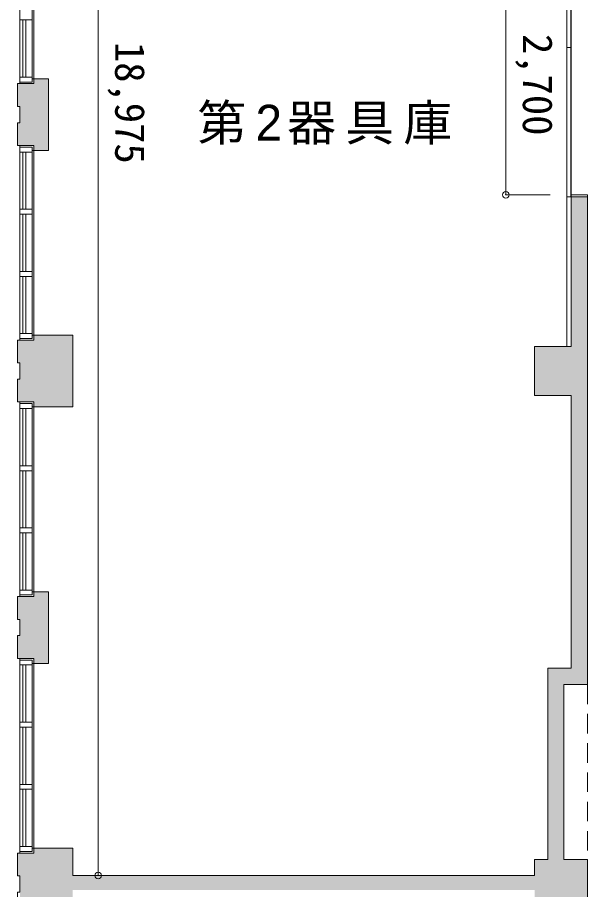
# Model space of a CAD drawing. Units: millimetres, scale not verified. Extents: x -61855 to 52913, y -114842 to -21833.
# Drawn here: x -54947 to -47942, y -60108 to -49397 of the extents above; entities that cross this region are included whole.
import ezdxf
from ezdxf.enums import TextEntityAlignment as Align

# ---------------------------------------------------------------- set-up
doc = ezdxf.new("R2010")
doc.units = ezdxf.units.MM
doc.header["$LTSCALE"] = 200
doc.header["$PDMODE"] = 32
doc.header["$PDSIZE"] = 80
doc.linetypes.add('DASHED1', pattern=[1.8, 1.2, -0.6])
for name, color, linetype, lineweight in [('0-1_躯体', 7, 'Continuous', 9), ('0-2_建具', 7, 'Continuous', 9), ('0-6_寸法', 4, 'Continuous', 5)]:
    doc.layers.add(name, color=color, linetype=linetype, lineweight=lineweight)
doc.layers.add('0-4_室名', color=7, linetype='Continuous')
doc.styles.add('・', font='')
doc.styles.add('ＭＳ ゴシック', font='')
doc.styles.get('・').set_extended_font_data('・')
doc.styles.get('ＭＳ ゴシック').set_extended_font_data('MS Gothic')

msp = doc.modelspace()

# ---------------------------------------------------------------- linework, layer by layer
at = {"layer": '0-1_躯体'}
for p, q in [((-48141.8, -53440), (-48141.8, -47740)), ((-54746.8, -47820), (-54746.8, -50210)), ((-54566.8, -50150), (-54746.8, -50150)), ((-54566.8, -51030), (-54566.8, -50150)), ((-54946.8, -50490), (-54916.8, -50490)), ((-54946.8, -50970), (-54746.8, -50970)), ((-54746.8, -53360), (-54746.8, -50970)), ((-54566.8, -51030), (-54746.8, -51030)), ((-48141.8, -51600), (-47941.8, -51600)), ((-47941.8, -56430), (-47941.8, -51600)), ((-54266.8, -53300), (-54746.8, -53300)), ((-54266.8, -53300), (-54266.8, -53640)), ((-54746.8, -53360), (-54946.8, -53360)), ((-54946.8, -53640), (-54946.8, -53360)), ((-48591.8, -53440), (-48591.8, -53640)), ((-48591.8, -53440), (-48141.8, -53440)), ((-54266.8, -54180), (-54266.8, -53469.8)), ((-48591.8, -54040), (-48591.8, -53544.3)), ((-54946.8, -53640), (-54916.8, -53640)), ((-54916.8, -53840), (-54916.8, -53640)), ((-54946.8, -53840), (-54916.8, -53840)), ((-54946.8, -53840), (-54946.8, -54120)), ((-48591.8, -54040), (-48141.8, -54040)), ((-48141.8, -57390), (-48141.8, -54040)), ((-54946.8, -54120), (-54746.8, -54120)), ((-54746.8, -56510), (-54746.8, -54120)), ((-54266.8, -54180), (-54746.8, -54180)), ((-54746.8, -56510), (-54946.8, -56510)), ((-54946.8, -56790), (-54946.8, -56510)), ((-54566.8, -56450), (-54746.8, -56450)), ((-54566.8, -57330), (-54566.8, -56450)), ((-54946.8, -56790), (-54916.8, -56790)), ((-54746.8, -59660), (-54746.8, -57270)), ((-54566.8, -57330), (-54746.8, -57330)), ((-48431.8, -57390), (-48141.8, -57390)), ((-48431.8, -59740), (-48431.8, -57390)), ((-48231.8, -59740), (-48231.8, -57590)), ((-54746.8, -59660), (-54946.8, -59660)), ((-54946.8, -59940), (-54946.8, -59660)), ((-54266.8, -59600), (-54746.8, -59600)), ((-54266.8, -59600), (-54266.8, -59935)), ((-48591.8, -59740), (-48431.8, -59740)), ((-54946.8, -59940), (-54916.8, -59940)), ((-54136.8, -59935), (-54266.8, -59935))]:
    msp.add_line(p, q, dxfattribs=at)
for points in [[(-54946.8, -50490), (-54946.8, -50210), (-54746.8, -50210)], [(-54946.8, -50970), (-54946.8, -50690), (-54916.8, -50690), (-54916.8, -50490)], [(-54746.8, -57270), (-54946.8, -57270), (-54946.8, -56990), (-54916.8, -56990), (-54916.8, -56790)], [(-54186.8, -59935), (-48591.8, -59935), (-48591.8, -59740)], [(-54946.8, -60420), (-54946.8, -60140), (-54916.8, -60140), (-54916.8, -59940)]]:
    msp.add_lwpolyline(points, dxfattribs=at)
at = {"layer": '0-1_躯体', "color": 9}
for points in [[(-54946.8, -50490), (-54746.8, -50490), (-54946.8, -50209.9), (-54746.8, -50209.9)], [(-54566.8, -51030), (-54566.8, -50149.9), (-54746.8, -51030), (-54746.8, -50149.9)], [(-54916.8, -50490), (-54916.8, -50690), (-54746.8, -50490), (-54746.8, -50690)], [(-54946.8, -50690), (-54946.8, -50970), (-54746.8, -50690), (-54746.8, -50970)], [(-47941.8, -51600), (-48141.8, -51600), (-47941.8, -51610), (-48141.8, -51610)], [(-47941.8, -62185), (-47941.8, -51610), (-48141.8, -62185), (-48141.8, -51610)], [(-54266.8, -54180), (-54266.8, -53300), (-54746.8, -54180), (-54746.8, -53300)], [(-54946.8, -53640), (-54746.8, -53640), (-54946.8, -53360), (-54746.8, -53360)], [(-48141.8, -54040), (-48141.8, -53440), (-48591.8, -54040), (-48591.8, -53440)], [(-54916.8, -53640), (-54916.8, -53840), (-54746.8, -53640), (-54746.8, -53840)], [(-54946.8, -53840), (-54946.8, -54120.1), (-54746.8, -53840), (-54746.8, -54120.1)], [(-54946.8, -56790), (-54746.8, -56790), (-54946.8, -56509.9), (-54746.8, -56509.9)], [(-54566.8, -57330), (-54566.8, -56450), (-54746.8, -57330), (-54746.8, -56450)], [(-54916.8, -56790), (-54916.8, -56990), (-54746.8, -56790), (-54746.8, -56990)], [(-54946.8, -56990), (-54946.8, -57270), (-54746.8, -56990), (-54746.8, -57270)], [(-48431.8, -57390), (-48431.8, -59740), (-48231.8, -57390), (-48231.8, -59740)], [(-54946.8, -59660), (-54946.8, -59940), (-54916.8, -59660), (-54916.8, -59940)], [(-54746.8, -60420.1), (-54746.8, -59660), (-54916.8, -60420.1), (-54916.8, -59660)], [(-54746.8, -59660), (-54266.8, -59660), (-54746.8, -59600), (-54266.8, -59600)], [(-54746.8, -59660), (-54746.8, -60420.1), (-54266.8, -59660), (-54266.8, -60420.1)], [(-48591.8, -60355), (-48141.8, -60355), (-48591.8, -59740), (-48141.8, -59740)], [(-48111.8, -60355), (-48111.8, -59740), (-48141.8, -60355), (-48141.8, -59740)], [(-54266.8, -59935), (-54266.8, -60115), (-48591.8, -59935), (-48591.8, -60115)]]:
    msp.add_solid(points, dxfattribs=at)
at = {"layer": '0-2_建具'}
for p, q in [((-54916.8, -47855.3), (-54916.8, -50209.9)), ((-54766.8, -50190), (-54766.8, -47840)), ((-54746.8, -47820.1), (-54746.8, -50190)), ((-48196.8, -51600), (-48196.8, -48850)), ((-54916.8, -49427), (-54766.8, -49427)), ((-54879.3, -50130), (-54879.3, -49427)), ((-54841.8, -50130), (-54841.8, -49427)), ((-48196.8, -49765), (-48146.8, -49765)), ((-54916.8, -50130), (-54766.8, -50130)), ((-54916.8, -50190), (-54766.8, -50190)), ((-54746.8, -50209.9), (-54916.8, -50209.9)), ((-54766.8, -50149.9), (-54746.8, -50149.9)), ((-54746.8, -50209.9), (-54746.8, -50149.9)), ((-54916.8, -51005.3), (-54916.8, -50970.1)), ((-54746.8, -50970.1), (-54916.8, -50970.1)), ((-54746.8, -50970.1), (-54746.8, -53340)), ((-54916.8, -50990), (-54766.8, -50990)), ((-54916.8, -51005.3), (-54916.8, -53359.9)), ((-54916.8, -51050), (-54766.8, -51050)), ((-54879.3, -51050), (-54879.3, -51753.7)), ((-54841.8, -51050), (-54841.8, -51753.7)), ((-54766.8, -53340), (-54766.8, -50990)), ((-54746.8, -51030), (-54766.8, -51030)), ((-48196.8, -51600), (-48146.8, -51600)), ((-48141.8, -51575), (-47941.8, -51575)), ((-47941.8, -51600), (-47941.8, -51575)), ((-54916.8, -51753.7), (-54766.8, -51753.7)), ((-54916.8, -51813.7), (-54766.8, -51813.7)), ((-54879.3, -51813.7), (-54879.3, -52517)), ((-54841.8, -51813.7), (-54841.8, -52517)), ((-54916.8, -52517), (-54766.8, -52517)), ((-54916.8, -52577), (-54766.8, -52577)), ((-54879.3, -53280), (-54879.3, -52577)), ((-54841.8, -53280), (-54841.8, -52577)), ((-54916.8, -53280), (-54766.8, -53280)), ((-54916.8, -53340), (-54766.8, -53340)), ((-54766.8, -53299.9), (-54746.8, -53299.9)), ((-54746.8, -53359.9), (-54746.8, -53299.9)), ((-54746.8, -53359.9), (-54916.8, -53359.9)), ((-54916.8, -54155.3), (-54916.8, -54120.1)), ((-54746.8, -54120.1), (-54916.8, -54120.1)), ((-54916.8, -54140), (-54766.8, -54140)), ((-54916.8, -54155.3), (-54916.8, -56509.9)), ((-54766.8, -56490), (-54766.8, -54140)), ((-54746.8, -54180), (-54766.8, -54180)), ((-54746.8, -54120.1), (-54746.8, -56490)), ((-54916.8, -54200), (-54766.8, -54200)), ((-54879.3, -54200), (-54879.3, -54903.7)), ((-54841.8, -54200), (-54841.8, -54903.7)), ((-54916.8, -54903.7), (-54766.8, -54903.7)), ((-54916.8, -54963.7), (-54766.8, -54963.7)), ((-54879.3, -54963.7), (-54879.3, -55667)), ((-54841.8, -54963.7), (-54841.8, -55667)), ((-54916.8, -55667), (-54766.8, -55667)), ((-54916.8, -55727), (-54766.8, -55727)), ((-54879.3, -56430), (-54879.3, -55727)), ((-54841.8, -56430), (-54841.8, -55727)), ((-54916.8, -56430), (-54766.8, -56430)), ((-54916.8, -56490), (-54766.8, -56490)), ((-54746.8, -56509.9), (-54916.8, -56509.9)), ((-54766.8, -56449.9), (-54746.8, -56449.9)), ((-54746.8, -56509.9), (-54746.8, -56449.9)), ((-54916.8, -57305.3), (-54916.8, -57270.1)), ((-54746.8, -57270.1), (-54916.8, -57270.1)), ((-54916.8, -57290), (-54766.8, -57290)), ((-54916.8, -57305.3), (-54916.8, -59659.9)), ((-54766.8, -59640), (-54766.8, -57290)), ((-54746.8, -57270.1), (-54746.8, -59640)), ((-54916.8, -57350), (-54766.8, -57350)), ((-54879.3, -57350), (-54879.3, -58053.7)), ((-54841.8, -57350), (-54841.8, -58053.7)), ((-54746.8, -57330), (-54766.8, -57330)), ((-54916.8, -58053.7), (-54766.8, -58053.7)), ((-54916.8, -58113.7), (-54766.8, -58113.7)), ((-54879.3, -58113.7), (-54879.3, -58817)), ((-54841.8, -58113.7), (-54841.8, -58817)), ((-54916.8, -58817), (-54766.8, -58817)), ((-54916.8, -58877), (-54766.8, -58877)), ((-54879.3, -59580), (-54879.3, -58877)), ((-54841.8, -59580), (-54841.8, -58877)), ((-54916.8, -59580), (-54766.8, -59580)), ((-54916.8, -59640), (-54766.8, -59640)), ((-54746.8, -59659.9), (-54916.8, -59659.9)), ((-54766.8, -59599.9), (-54746.8, -59599.9)), ((-54746.8, -59659.9), (-54746.8, -59599.9))]:
    msp.add_line(p, q, dxfattribs=at)
at = {"layer": '0-2_建具', "color": 4, "lineweight": 5}
msp.add_line((-48196.8, -51600), (-48196.8, -53435), dxfattribs=at)
at = {"layer": '0-2_建具'}
for points in [[(-48196.8, -48850), (-48146.8, -48850), (-48146.8, -51600)], [(-48141.8, -51575), (-48141.8, -51600), (-47941.8, -51600)]]:
    msp.add_lwpolyline(points, dxfattribs=at)
at = {"layer": '0-6_寸法'}
for p, q in [((-53955.9, -40960), (-53955.9, -59935)), ((-48946.8, -48875), (-48946.8, -51575)), ((-48946.8, -51575), (-48402.7, -51575))]:
    msp.add_line(p, q, dxfattribs=at)
for p in [(-48946.8, -51575), (-53955.9, -59935)]:
    msp.add_point(p, dxfattribs=at)

# ---------------------------------------------------------------- texts
at = {"layer": '0-4_室名', "insert": (-52736.5, -50959), "char_height": 439.9, "attachment_point": 7, "style": '・'}
msp.add_mtext('\\T1.19;第2器具庫', dxfattribs=at)
at = {"layer": '0-6_寸法', "style": 'ＭＳ ゴシック'}
for s, p in [('2,700', (-48846.8, -49600)), ('18,975', (-53855.9, -49697.5))]:
    msp.add_text(s, height=366.6, rotation=270, dxfattribs=at).set_placement(p, align=Align.BOTTOM_LEFT)

# ---------------------------------------------------------------- next in the draw order: wipeouts: each hides what was drawn before it
msp.add_wipeout([(-47941.8, -57590), (-48141.8, -57590), (-48141.8, -59740), (-47941.8, -59740)])

# ---------------------------------------------------------------- next in the draw order: wipeouts: each hides what was drawn before it
msp.add_wipeout([(-47941.8, -57590), (-48141.8, -57590), (-48141.8, -59740), (-47941.8, -59740)])

# ---------------------------------------------------------------- next in the draw order: linework, layer by layer
at = {"layer": '0-1_躯体'}
for p in [(-47941.8, -56313.6), (-48231.8, -57590)]:
    msp.add_line(p, (-47941.8, -57590), dxfattribs=at)
msp.add_lwpolyline([(-48231.8, -59740), (-47941.8, -59740), (-47941.8, -62185)], dxfattribs=at)
at = {"layer": '0-1_躯体', "color": 9}
msp.add_solid([(-48141.8, -57390), (-48231.8, -57390), (-48141.8, -57590), (-48231.8, -57590)], dxfattribs=at)
at = {"layer": '0-2_建具', "linetype": 'DASHED1'}
msp.add_line((-47941.8, -57590), (-47941.8, -59740), dxfattribs=at)

doc.saveas('drawing.dxf')
